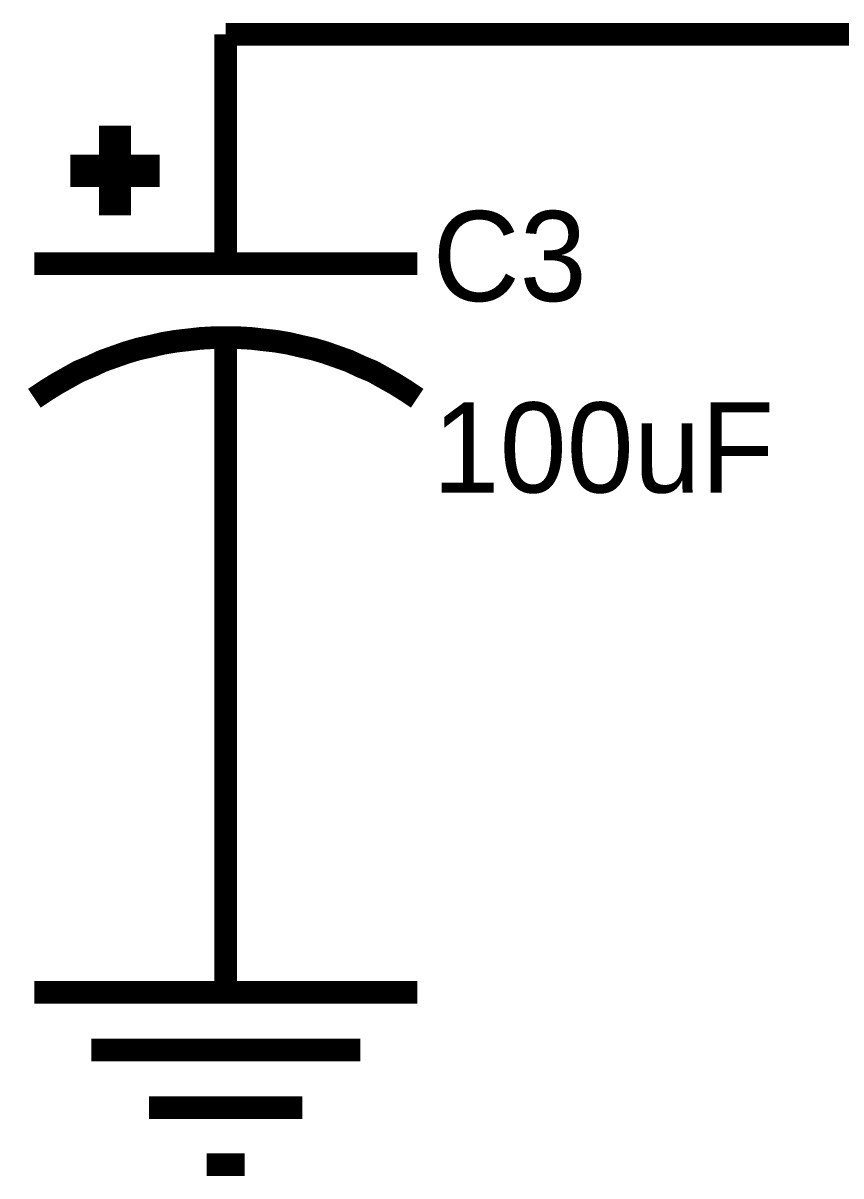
# Model space of a CAD drawing. Header units: inches. Extents: x 0 to 15, y 0 to 9.5.
# Drawn here: x 10.194 to 10.62, y 7.704 to 8.306 of the extents above; entities that cross this region are included whole.
import ezdxf

# ---------------------------------------------------------------- set-up
doc = ezdxf.new("R2010")
doc.units = ezdxf.units.IN
doc.header["$MEASUREMENT"] = 0
doc.layers.add('Sheet', color=255, linetype='Continuous')

msp = doc.modelspace()

# ---------------------------------------------------------------- linework, layer by layer
at = {"layer": 'Sheet'}
for points in [[(10.29929, 8.19977, 0.0118, 0.0118, 0), (10.29929, 8.29965, 0.0118, 0.0118, 0)], [(10.29929, 8.29965, 0.0118, 0.0118, 0), (11.19898, 8.29965, 0.0118, 0.0118, 0)], [(10.29929, 8.19977, 0.0118, 0.0118, 0), (10.29929, 8.17994, 0.0118, 0.0118, 0)], [(10.29929, 8.17994, 0.0118, 0.0118, 0), (10.19944, 8.17994, 0.0118, 0.0118, 0)], [(10.39913, 8.17994, 0.0118, 0.0118, 0), (10.29929, 8.17994, 0.0118, 0.0118, 0)], [(10.39913, 8.10981, 0.0118, 0.0118, 0), (10.39362, 8.11348, 0.0118, 0.0118, 0), (10.38775, 8.11715, 0.0118, 0.0118, 0), (10.38188, 8.12046, 0.0118, 0.0118, 0), (10.376, 8.12376, 0.0118, 0.0118, 0), (10.36976, 8.12633, 0.0118, 0.0118, 0), (10.36352, 8.12927, 0.0118, 0.0118, 0), (10.35728, 8.13147, 0.0118, 0.0118, 0), (10.35104, 8.13368, 0.0118, 0.0118, 0), (10.3448, 8.13551, 0.0118, 0.0118, 0), (10.33819, 8.13698, 0.0118, 0.0118, 0), (10.33195, 8.13845, 0.0118, 0.0118, 0), (10.32535, 8.13955, 0.0118, 0.0118, 0), (10.31874, 8.14029, 0.0118, 0.0118, 0), (10.3125, 8.14102, 0.0118, 0.0118, 0), (10.30589, 8.14139, 0.0118, 0.0118, 0), (10.29929, 8.14139, 0.0118, 0.0118, 0), (10.29268, 8.14139, 0.0118, 0.0118, 0), (10.28607, 8.14102, 0.0118, 0.0118, 0), (10.27983, 8.14029, 0.0118, 0.0118, 0), (10.27322, 8.13955, 0.0118, 0.0118, 0), (10.26662, 8.13845, 0.0118, 0.0118, 0), (10.26038, 8.13698, 0.0118, 0.0118, 0), (10.25377, 8.13551, 0.0118, 0.0118, 0), (10.24753, 8.13368, 0.0118, 0.0118, 0), (10.24129, 8.13147, 0.0118, 0.0118, 0), (10.23505, 8.12927, 0.0118, 0.0118, 0), (10.22881, 8.12633, 0.0118, 0.0118, 0), (10.22257, 8.12376, 0.0118, 0.0118, 0), (10.21669, 8.12046, 0.0118, 0.0118, 0), (10.21082, 8.11715, 0.0118, 0.0118, 0), (10.20495, 8.11348, 0.0118, 0.0118, 0), (10.19944, 8.10981, 0.0118, 0.0118, 0)], [(10.29929, 8.0999, 0.0118, 0.0118, 0), (10.29929, 8.13992, 0.0118, 0.0118, 0)], [(10.29929, 8.0999, 0.0118, 0.0118, 0), (10.29929, 7.99965, 0.0118, 0.0118, 0)], [(10.29929, 7.89978, 0.0118, 0.0118, 0), (10.29929, 7.99965, 0.0118, 0.0118, 0)], [(10.29929, 7.89978, 0.0118, 0.0118, 0), (10.29929, 7.7999, 0.0118, 0.0118, 0)], [(10.19944, 7.7999, 0.0118, 0.0118, 0), (10.39913, 7.7999, 0.0118, 0.0118, 0)], [(10.22917, 7.76979, 0.0118, 0.0118, 0), (10.3694, 7.76979, 0.0118, 0.0118, 0)], [(10.25927, 7.73968, 0.0118, 0.0118, 0), (10.3393, 7.73968, 0.0118, 0.0118, 0)], [(10.28937, 7.70994, 0.0118, 0.0118, 0), (10.3092, 7.70994, 0.0118, 0.0118, 0)]]:
    msp.add_lwpolyline(points, format="xyseb", dxfattribs=at)
for points in [[(10.23909, 8.24604, 0.0118, 0.0118, 0), (10.24386, 8.24604, 0.0118, 0.0118, 0), (10.24386, 8.21115, 0.0118, 0.0118, 0), (10.23909, 8.21115, 0.0118, 0.0118, 0), (10.23909, 8.24604, 0.0118, 0.0118, 0)], [(10.23909, 8.24604, 0.0039, 0.0039, 0), (10.23909, 8.21115, 0.0039, 0.0039, 0), (10.24386, 8.21115, 0.0039, 0.0039, 0), (10.24386, 8.24604, 0.0039, 0.0039, 0), (10.23909, 8.24604, 0.0039, 0.0039, 0), (10.23909, 8.24604, 0.0039, 0.0039, 0)], [(10.22404, 8.23098, 0.0118, 0.0118, 0), (10.25891, 8.23098, 0.0118, 0.0118, 0), (10.25891, 8.22584, 0.0118, 0.0118, 0), (10.22404, 8.22584, 0.0118, 0.0118, 0), (10.22404, 8.23098, 0.0118, 0.0118, 0)], [(10.22404, 8.23098, 0.0039, 0.0039, 0), (10.22404, 8.22584, 0.0039, 0.0039, 0), (10.25891, 8.22584, 0.0039, 0.0039, 0), (10.25891, 8.23098, 0.0039, 0.0039, 0), (10.22404, 8.23098, 0.0039, 0.0039, 0), (10.22404, 8.23098, 0.0039, 0.0039, 0)]]:
    msp.add_lwpolyline(points, format="xyseb", close=True, dxfattribs=at)

# ---------------------------------------------------------------- texts
for s, p in [('C3', (10.4072, 8.16048)), ('100uF', (10.4072, 8.06061))]:
    msp.add_text(s, height=0.047001, dxfattribs=at).set_placement(p)

doc.saveas('drawing.dxf')
